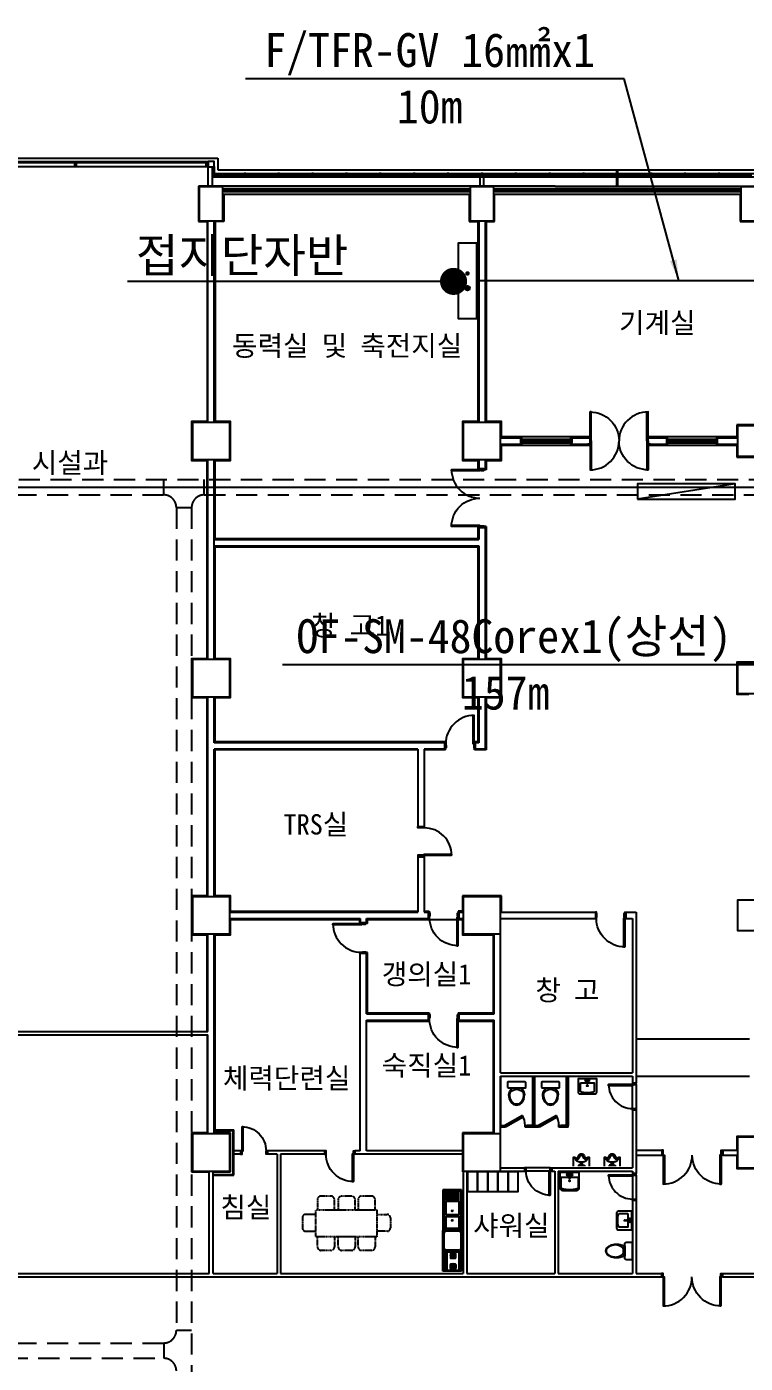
# Model space of a CAD drawing. Header units: millimetres. Extents: x -90599 to 108401, y -635096 to -480023.
# Drawn here: x -20549 to 674, y -582074 to -542622 of the extents above; entities that cross this region are included whole.
import ezdxf
from ezdxf.enums import TextEntityAlignment as Align

# ---------------------------------------------------------------- set-up
doc = ezdxf.new("R2010")
doc.units = ezdxf.units.MM
doc.linetypes.add('HIDDEN', pattern=[0.375, 0.25, -0.125])
doc.linetypes.add('HIDDEN2', pattern=[0.1875, 0.125, -0.0625])
for name, color, linetype in [('TT-BASE', 253, 'Continuous'), ('TT-CABL', 4, 'Continuous'), ('TT-GRND-MISC', 3, 'Continuous'), ('TT-LEAL', 1, 'Continuous'), ('TT-LEAT', 3, 'Continuous'), ('TT-TRAY', 4, 'Continuous')]:
    doc.layers.add(name, color=color, linetype=linetype)
doc.styles.get("Standard").update_dxf_attribs({"font": 'GulimChe.ttf'})
doc.styles.add('굴림체', font='GulimChe.ttf')
doc.linetypes.add('BATTINB', pattern='A,0,-0.0025,[134,GulimChe.ttf,S=0.0025,R=0,X=-0.0025,Y=0.01],-0.005,[134,GulimChe.ttf,S=0.0025,R=180,X=0.0025,Y=0.01],-0.0025', length=0.01)
doc.dimstyles.new('D250', dxfattribs={"dimscale": 250, "dimtxt": 3, "dimasz": 2.5, "dimexe": 0.5, "dimexo": 0.5, "dimgap": 0.5, "dimtad": 1, "dimdec": 0, "dimzin": 1, "dimdsep": 46, "dimlunit": 6, "dimtxsty": 'Standard', "dimcen": 1, "dimclrd": 1, "dimclre": 1, "dimclrt": 3, "dimadec": 0, "dimazin": 0, "dimtfac": 1, "dimtdec": 0, "dimtix": 1, "dimtmove": 2, "dimatfit": 3, "dimfxl": 0, "dimtvp": 2, "dimlwd": -1, "dimlwe": -1, "dimarcsym": 0})
doc.dimstyles.new('경부선-150', dxfattribs={"dimscale": 150, "dimtxt": 3, "dimasz": 1.2, "dimexe": 1.5, "dimexo": 1.5, "dimgap": 1, "dimtad": 1, "dimdec": 0, "dimdsep": 46, "dimtxsty": '굴림체', "dimblk": 'ARCHTICK', "dimcen": 1, "dimdle": 1, "dimclrd": 256, "dimclre": 256, "dimclrt": 256, "dimaunit": 1, "dimadec": 0, "dimazin": 0, "dimtfac": 1, "dimtdec": 0, "dimtix": 1, "dimtmove": 2, "dimatfit": 3, "dimldrblk": 'DOT', "dimfxl": 0, "dimtvp": 2, "dimlwd": -1, "dimlwe": -1, "dimarcsym": 0})

# ---------------------------------------------------------------- blocks, each defined once
blk = doc.blocks.new('1P-F122')
at = {"color": 0, "linetype": 'HIDDEN'}
for points in [[(263, 0), (263, 300, 0.414214), (163, 400), (-137, 400, 0.414214), (-237, 300), (-237, 0)], [(-400, -547), (-700, -547, -0.414214), (-800, -447), (-800, -147, -0.414214), (-700, -47), (-400, -47)], [(400, -547), (700, -547, 0.414214), (800, -447), (800, -147, 0.414214), (700, -47), (400, -47)], [(-400, -1158), (-700, -1158, -0.414214), (-800, -1058), (-800, -758, -0.414214), (-700, -658), (-400, -658)], [(400, -1158), (700, -1158, 0.414214), (800, -1058), (800, -758, 0.414214), (700, -658), (400, -658)], [(-400, -1747), (-700, -1747, -0.414214), (-800, -1647), (-800, -1347, -0.414214), (-700, -1247), (-400, -1247)], [(400, -1747), (700, -1747, 0.414214), (800, -1647), (800, -1347, 0.414214), (700, -1247), (400, -1247)], [(263, -1800), (263, -2100, -0.414214), (163, -2200), (-137, -2200, -0.414214), (-237, -2100), (-237, -1800)]]:
    blk.add_lwpolyline(points, format="xyb", dxfattribs=at)
blk.add_lwpolyline([(400, -1800), (-400, -1800), (-400, 0), (400, 0)], close=True, dxfattribs=at)
blk = doc.blocks.new('2P-T204')
at = {"color": 0}
for p, q in [((-150, -217), (155, -217)), ((-150, -255), (150, -255)), ((-85, -235), (-65, -235)), ((-85, -265), (-85, -235)), ((-65, -265), (-85, -265)), ((-65, -235), (-65, -265)), ((65, -265), (65, -235)), ((65, -235), (85, -235)), ((85, -265), (65, -265)), ((85, -235), (85, -265))]:
    blk.add_line(p, q, dxfattribs=at)
blk.add_lwpolyline([(150, -217), (189, -350, -0.05768), (202, -461, -0.065122), (186, -587, -0.077906), (143, -683, -0.107177), (72, -754, -0.144137), (0, -776), (-67, -759, -0.107177), (-143, -683, -0.077906), (-186, -587, -0.065122), (-202, -461, -0.057645), (-189, -350), (-150, -217), (-155, -217), (-235, -210, -0.286796), (-260, -170), (-260, -10, -0.414214), (-250, 0), (250, 0, -0.414214), (260, -10), (260, -170, -0.286796), (235, -210), (150, -217)], format="xyb", dxfattribs=at)
blk.add_lwpolyline([(87, -276), (94, -282), (101, -288), (108, -295), (115, -303), (122, -312), (129, -321), (136, -331), (142, -340), (148, -350), (154, -360), (159, -370), (164, -381), (168, -391), (172, -401), (175, -411), (178, -421), (181, -431), (183, -441), (184, -450), (186, -459), (187, -468), (187, -475), (188, -482), (188, -487), (188, -491), (189, -495), (188, -497), (188, -499), (188, -502), (187, -504), (187, -508), (186, -512), (186, -517), (185, -524), (184, -531), (183, -539), (181, -548), (180, -556), (179, -565), (177, -573), (176, -582), (174, -589), (172, -597), (171, -604), (169, -610), (168, -615), (166, -620), (165, -624), (164, -627), (164, -629), (163, -631), (162, -633), (161, -635), (160, -636), (159, -639), (157, -641), (155, -645), (152, -649), (149, -654), (146, -659), (142, -665), (137, -672), (132, -678), (127, -685), (122, -692), (116, -699), (109, -706), (103, -712), (96, -719), (88, -725), (81, -731), (73, -737), (64, -742), (56, -746), (47, -750), (37, -753), (28, -756), (18, -757), (9, -758), (-1, -758), (-11, -758), (-22, -756), (-32, -754), (-41, -751), (-51, -747), (-60, -743), (-69, -738), (-78, -733), (-85, -728), (-93, -722), (-99, -716), (-105, -710), (-111, -703), (-117, -697), (-122, -690), (-127, -684), (-131, -677), (-136, -671), (-140, -664), (-144, -658), (-148, -651), (-151, -644), (-155, -638), (-158, -631), (-161, -624), (-164, -617), (-167, -610), (-169, -603), (-171, -595), (-174, -587), (-176, -580), (-178, -571), (-180, -563), (-182, -555), (-184, -546), (-186, -537), (-187, -528), (-189, -519), (-189, -509), (-190, -500), (-190, -490), (-190, -481), (-189, -471), (-188, -461), (-186, -451), (-184, -441), (-182, -431), (-179, -421), (-176, -411), (-172, -401), (-168, -391), (-164, -381), (-159, -370), (-154, -360), (-149, -350), (-143, -340), (-136, -331), (-129, -321), (-123, -312), (-115, -303), (-108, -295), (-101, -288), (-94, -282), (-87, -276), (-80, -272), (-74, -269), (-67, -267), (-61, -265), (-54, -264), (-48, -264), (-41, -264), (-33, -264), (-25, -264), (-17, -264), (-8, -264), (0, -264), (9, -264), (17, -264), (26, -264), (33, -264), (41, -264), (48, -264), (54, -264), (61, -265), (67, -267), (74, -269), (80, -272)], close=True, dxfattribs=at)
blk.add_lwpolyline([(155, -217), (150, -217)], dxfattribs=at)
for centre, start, end in [((-148, -267), 98.7037, 171.2963), ((148, -267), 8.7037, 81.2963)]:
    blk.add_arc(centre, 11.9, start, end, dxfattribs=at)
blk = doc.blocks.new('2P-T103')
at = {"color": 0}
for p, q in [((68, -372), (68, -118)), ((68, -118), (256, -118)), ((237, -207), (299, -207)), ((267, -238), (267, -176))]:
    blk.add_line(p, q, dxfattribs=at)
blk.add_lwpolyline([(-3, -400, 0.414214), (47, -450), (497, -450, 0.414214), (547, -400), (547, 0), (-3, 0)], format="xyb", close=True, dxfattribs=at)
for points in [[(279, -118), (468, -118), (468, -372, -0.272815), (460, -385, -0.070145), (409, -404, -0.03268), (350, -414, -0.023671), (268, -418, -0.023671), (185, -414, -0.03268), (126, -404, -0.070145), (75, -385, -0.272815), (68, -372, -0.272815)], [(253, -33), (258, -147, 1), (278, -147), (282, -33)]]:
    blk.add_lwpolyline(points, format="xyb", dxfattribs=at)
for centre, radius in [((228, -61), 22.5), ((268, -207), 15), ((307, -61), 22.5)]:
    blk.add_circle(centre, radius, dxfattribs=at)
for centre, start, end in [((268, -33), 90, 181.9092), ((267, -33), 358.0908, 90)]:
    blk.add_arc(centre, 15, start, end, dxfattribs=at)
blk = doc.blocks.new('2P-T206')
at = {"color": 0}
for p, q in [((-90, -25), (-90, 0)), ((-15, 0), (-15, -50)), ((15, 0), (15, -50)), ((90, -25), (90, 0)), ((-40, -25), (-90, -25)), ((-25, -40), (-40, -25)), ((-25, -65), (-25, -40)), ((-25, -110), (-25, -105)), ((-25, -105), (25, -105)), ((25, -110), (-25, -110)), ((-10, -95), (-10, -105)), ((10, -95), (10, -105)), ((25, -40), (40, -25)), ((25, -65), (25, -40)), ((25, -105), (25, -110)), ((40, -25), (90, -25))]:
    blk.add_line(p, q, dxfattribs=at)
for points in [[(230, 0), (230, -135), (230, -265, -0.198912), (229, -269, -0.198912), (225, -270), (215, -270), (195, -270, -0.198912), (193, -269, -0.063313), (190, -265, -0.157252), (187, -252, 0.093254), (185, -230, 0.337547), (80, -310, -0.389909), (0, -360, -0.389909), (-80, -310, 0.337547), (-185, -230, 0.093254), (-187, -252, -0.157252), (-190, -265, -0.063313), (-193, -269, -0.198912), (-195, -270), (-215, -270), (-225, -270, -0.198912), (-229, -269, -0.198912), (-230, -265), (-230, -135), (-230, 0)], [(-170, -190, -0.028843), (-149, -192, -0.042834), (-135, -195, -0.02628), (-102, -208, -0.069019), (-90, -215, -0.04558), (-76, -229, -0.043799), (-65, -245, -0.025173), (-56, -263, 0.020072), (-45, -285, 0.022189), (-35, -302, 0.027483), (-25, -315, 0.170498), (-18, -319, 0.080612), (0, -320)], [(170, -190, 0.028843), (149, -192, 0.042834), (135, -195, 0.02628), (102, -208, 0.069019), (90, -215, 0.04558), (76, -229, 0.043799), (65, -245, 0.025173), (56, -263, -0.020072), (45, -285, -0.022189), (35, -302, -0.027483), (25, -315, -0.170498), (18, -319, -0.080612), (0, -320)]]:
    blk.add_lwpolyline(points, format="xyb", dxfattribs=at)
blk.add_circle((0, -70), 25, dxfattribs=at)
for centre, radius, start, end in [((146, -325), 345, 159.444, 163.9272), ((-66, -246), 118, 151.7834, 159.444), ((-106, -224), 72.1, 143.1301, 151.7834), ((-66, -254), 122, 136.4862, 143.1301), ((-87, -235), 94.2, 118.6105, 136.4862), ((-71, -264), 127, 103.2516, 118.6105), ((-55, -331), 196, 101.3099, 103.2516), ((215, -1683), 1575, 100.6246, 101.3099), ((-22, -416), 286, 93.8141, 100.6246), ((-13, -553), 423, 88.2147, 93.8141), ((13, -553), 423, 86.1859, 91.7853), ((22, -416), 286, 79.3754, 86.1859), ((-215, -1683), 1575, 78.6901, 79.3754), ((55, -331), 196, 76.7484, 78.6901), ((71, -264), 127, 61.3895, 76.7484), ((87, -235), 94.2, 43.5138, 61.3895), ((66, -254), 122, 36.8699, 43.5138), ((106, -224), 72.1, 28.2166, 36.8699), ((66, -246), 118, 20.556, 28.2166), ((-146, -325), 345, 16.0728, 20.556)]:
    blk.add_arc(centre, radius, start, end, dxfattribs=at)
blk = doc.blocks.new('2P-T105')
at = {"color": 0}
for p, q in [((23, -466), (23, -149)), ((23, -149), (258, -149)), ((242, -261), (304, -261)), ((272, -292), (272, -230))]:
    blk.add_line(p, q, dxfattribs=at)
blk.add_lwpolyline([(472, -551), (72, -551, -0.414214), (-3, -476), (-3, -1), (547, -1), (547, -476, -0.414214)], format="xyb", close=True, dxfattribs=at)
for points in [[(287, -149), (523, -149), (523, -466, -0.272815), (513, -483, -0.070145), (450, -507, -0.03268), (376, -519, -0.023671), (273, -524, -0.023671), (170, -519, -0.03268), (96, -507, -0.070145), (32, -483, -0.272815), (23, -466, -0.272815)], [(255, -43), (260, -185, 1), (285, -185), (291, -43)]]:
    blk.add_lwpolyline(points, format="xyb", dxfattribs=at)
for centre, radius in [((218, -78), 31.2), ((273, -261), 15), ((328, -78), 31.2)]:
    blk.add_circle(centre, radius, dxfattribs=at)
for centre, start, end in [((274, -43), 90, 181.9092), ((272, -43), 358.0908, 90)]:
    blk.add_arc(centre, 18.8, start, end, dxfattribs=at)
blk = doc.blocks.new('2P-K211')
at = {"color": 0}
for p, q in [((0, 0), (600, 0)), ((0, -550), (0, 0)), ((600, 0), (1200, 0)), ((600, 0), (600, -550)), ((600, -550), (600, 0)), ((2400, 0), (1200, 0)), ((1200, 0), (1200, -550)), ((1200, 0), (1200, -550)), ((2400, -550), (2400, 0)), ((0, -20), (600, -20)), ((0, -100), (600, -100)), ((0, -500), (0, -100)), ((20, -100), (20, -90)), ((25, -125), (575, -125)), ((25, -475), (25, -125)), ((63, -362), (63, -239)), ((63, -305), (63, -296)), ((63, -296), (115, -298)), ((115, -303), (63, -305)), ((70, -40), (530, -40)), ((76, -362), (76, -239)), ((79, -224), (201, -224)), ((79, -237), (201, -237)), ((201, -365), (79, -365)), ((201, -378), (79, -378)), ((115, -298), (115, -303)), ((145, -224), (135, -224)), ((135, -224), (137, -276)), ((135, -378), (137, -326)), ((145, -378), (135, -378)), ((137, -276), (143, -276)), ((137, -326), (143, -326)), ((143, -276), (145, -224)), ((143, -326), (145, -378)), ((217, -296), (165, -298)), ((165, -298), (165, -303)), ((165, -303), (217, -305)), ((204, -239), (204, -362)), ((217, -239), (217, -362)), ((217, -305), (217, -296)), ((383, -239), (383, -362)), ((383, -305), (383, -296)), ((383, -296), (435, -298)), ((435, -303), (383, -305)), ((396, -239), (396, -362)), ((521, -224), (399, -224)), ((521, -237), (399, -237)), ((399, -365), (521, -365)), ((399, -378), (521, -378)), ((435, -298), (435, -303)), ((457, -276), (455, -224)), ((455, -224), (465, -224)), ((457, -326), (455, -378)), ((455, -378), (465, -378)), ((463, -276), (457, -276)), ((463, -326), (457, -326)), ((465, -224), (463, -276)), ((465, -378), (463, -326)), ((537, -296), (485, -298)), ((485, -298), (485, -303)), ((485, -303), (537, -305)), ((524, -362), (524, -239)), ((537, -362), (537, -239)), ((537, -305), (537, -296)), ((575, -125), (575, -475)), ((580, -90), (580, -100)), ((600, -20), (1200, -20)), ((600, -100), (600, -500)), ((620, -480), (620, -90)), ((670, -40), (1130, -40)), ((1180, -480), (1180, -90)), ((2400, -20), (1200, -20)), ((1220, -90), (1220, -480)), ((2330, -40), (1270, -40)), ((1270, -118), (1270, -452)), ((1592, -90), (1298, -90)), ((1470, -278), (1532, -278)), ((1501, -309), (1501, -247)), ((1620, -118), (1620, -452)), ((1670, -118), (1670, -452)), ((2039, -90), (1698, -90)), ((1749, -278), (1811, -278)), ((1779, -309), (1779, -247)), ((2068, -118), (2068, -452)), ((2086, -105), (2350, -105)), ((2086, -120), (2350, -120)), ((2086, -135), (2350, -135)), ((2086, -150), (2350, -150)), ((2086, -165), (2350, -165)), ((2087, -180), (2350, -180)), ((2087, -390), (2350, -390)), ((2088, -195), (2350, -195)), ((2088, -210), (2350, -210)), ((2088, -225), (2350, -225)), ((2088, -240), (2350, -240)), ((2088, -255), (2350, -255)), ((2088, -270), (2350, -270)), ((2088, -285), (2350, -285)), ((2088, -300), (2350, -300)), ((2088, -315), (2350, -315)), ((2088, -330), (2350, -330)), ((2088, -345), (2350, -345)), ((2088, -360), (2350, -360)), ((2088, -375), (2350, -375)), ((2380, -480), (2380, -90)), ((600, -500), (0, -500)), ((600, -550), (0, -550)), ((575, -475), (25, -475)), ((530, -530), (70, -530)), ((1200, -550), (600, -550)), ((1130, -530), (670, -530)), ((1200, -550), (2400, -550)), ((1270, -530), (2330, -530)), ((1298, -480), (1592, -480)), ((1698, -480), (2039, -480)), ((2086, -405), (2350, -405)), ((2086, -420), (2350, -420)), ((2086, -435), (2350, -435)), ((2086, -450), (2350, -450)), ((2086, -465), (2350, -465))]:
    blk.add_line(p, q, dxfattribs=at)
for centre, radius in [((140, -301), 23), ((460, -301), 23), ((1501, -278), 15), ((1780, -278), 15)]:
    blk.add_circle(centre, radius, dxfattribs=at)
for centre, radius, start, end in [((70, -90), 50, 90, 180), ((79, -239), 15.4, 90, 180), ((79, -362), 15.4, 180, 270), ((79, -239), 2.3, 90, 180), ((79, -362), 2.3, 180, 270), ((201, -239), 15.4, 0, 90), ((201, -239), 2.3, 0, 90), ((201, -362), 15.4, 270, 0), ((201, -362), 2.3, 270, 360), ((399, -239), 15.4, 90, 180), ((399, -362), 15.4, 180, 270), ((399, -239), 2.3, 90, 180), ((399, -362), 2.3, 180, 270), ((521, -239), 15.4, 0, 90), ((521, -239), 2.3, 0, 90), ((521, -362), 15.4, 270, 0), ((521, -362), 2.3, 270, 360), ((530, -90), 50, 0, 90), ((670, -90), 50, 90, 180.0002), ((1130, -90), 50, 359.9998, 90), ((1270, -90), 50, 90, 180), ((1298, -118), 28.5, 90, 180), ((1592, -118), 28.5, 0, 90), ((1698, -118), 28.5, 90, 180), ((2039, -118), 28.5, 0, 90), ((2330, -90), 50, 360, 90), ((70, -480), 50, 203.5782, 270), ((530, -480), 50, 270, 336.4218), ((670, -480), 50, 179.9998, 270), ((1130, -480), 50, 270, 0.0002), ((1270, -480), 50, 180, 270), ((1298, -452), 28.5, 180, 270), ((1592, -452), 28.5, 270, 0), ((1698, -452), 28.5, 180, 270), ((2039, -452), 28.5, 270, 0), ((2330, -480), 50, 270, 360)]:
    blk.add_arc(centre, radius, start, end, dxfattribs=at)

msp = doc.modelspace()

# ---------------------------------------------------------------- hatches: boundary and pattern name
at = {"layer": 'TT-GRND-MISC'}
for points in [[(-7465, -549904, 1), (-7599, -549904, 1)], [(-7599, -550338, 1), (-7465, -550338, 1)]]:
    msp.add_hatch(color=256, dxfattribs=at).paths.add_polyline_path(points)

# ---------------------------------------------------------------- linework, layer by layer
at = {"layer": 'TT-BASE'}
for p, q in [((-55654, -546501), (-14908, -546501)), ((-55554, -546601), (-15194, -546601)), ((-55524, -546631), (-15204, -546631)), ((-55404, -546751), (-15204, -546751)), ((-15194, -547351), (-15194, -546754)), ((-15063, -547351), (-15063, -546754)), ((-15041, -546754), (-15041, -546951)), ((-15008, -546751), (-15008, -546951)), ((-14908, -546501), (-14908, -546851)), ((-15041, -546951), (20291, -546951)), ((-15041, -547051), (20291, -547051)), ((-14991, -547001), (-14129, -547001)), ((-14908, -546851), (20291, -546851)), ((-14079, -547001), (-13129, -547001)), ((-13079, -547001), (-12129, -547001)), ((-12079, -547001), (-11129, -547001)), ((-11079, -547001), (-10129, -547001)), ((-10079, -547001), (-9129, -547001)), ((-9079, -547001), (-8129, -547001)), ((-8079, -547001), (-7129, -547001)), ((-7161, -547351), (-7161, -547051)), ((-7079, -547001), (-6129, -547001)), ((-7046, -547351), (-7046, -547051)), ((-6079, -547001), (-5129, -547001)), ((-5079, -547001), (-4129, -547001)), ((-4079, -547001), (-3129, -547001)), ((-3116, -546951), (-3116, -546851)), ((-3116, -547326), (-3116, -547051)), ((-3091, -546951), (-3091, -546851)), ((-3091, -547326), (-3091, -547051)), ((-3079, -547001), (-2129, -547001)), ((-2079, -547001), (-1129, -547001)), ((-1079, -547001), (-129, -547001)), ((-79, -547001), (871, -547001)), ((-4946, -547326), (-15479, -547326)), ((-15479, -547326), (-15479, -548376)), ((-14754, -547566), (-7454, -547566)), ((-14729, -547566), (-14729, -548376)), ((-7454, -547406), (-14714, -547406)), ((-14714, -547440), (-12541, -547440)), ((-14714, -547452), (-12541, -547452)), ((-12501, -547440), (-11028, -547440)), ((-12501, -547452), (-11028, -547452)), ((-10988, -547440), (-9515, -547440)), ((-10988, -547452), (-9515, -547452)), ((-9475, -547440), (-7494, -547440)), ((-9475, -547452), (-7494, -547452)), ((-7479, -547566), (-7479, -548376)), ((-6754, -547566), (546, -547566)), ((-6729, -548376), (-6729, -547566)), ((546, -547406), (-6714, -547406)), ((-6714, -547440), (-4541, -547440)), ((-6714, -547452), (-4541, -547452)), ((-6714, -547486), (546, -547486)), ((-4946, -547326), (17271, -547326)), ((-4501, -547440), (-3028, -547440)), ((-4501, -547452), (-3028, -547452)), ((-2988, -547440), (-1515, -547440)), ((-2988, -547452), (-1515, -547452)), ((-1475, -547440), (506, -547440)), ((-1475, -547452), (506, -547452)), ((521, -547566), (521, -548376)), ((-15479, -548376), (-15224, -548376)), ((-15224, -548376), (-15224, -554276)), ((-15199, -554301), (-15199, -548351)), ((-15009, -554301), (-15009, -548351)), ((-14984, -548376), (-14984, -554276)), ((-14729, -548376), (-14984, -548376)), ((-7479, -548376), (-7224, -548376)), ((-7224, -548376), (-7224, -554276)), ((-7199, -548351), (-7199, -554301)), ((-7009, -548351), (-7009, -554301)), ((-6984, -548376), (-6984, -554276)), ((-6984, -548376), (-6729, -548376)), ((521, -548376), (1271, -548376)), ((1371, -554376), (421, -554376)), ((421, -554376), (421, -554731)), ((-6554, -554756), (-5954, -554756)), ((-6554, -554946), (-5954, -554946)), ((-5954, -554946), (-5954, -554756)), ((-5954, -554801), (-4454, -554801)), ((-5954, -554801), (-5954, -554901)), ((-5954, -554901), (-4454, -554901)), ((-5930, -554801), (-5930, -554731)), ((-5930, -554971), (-5930, -554901)), ((-5914, -554901), (-5914, -554801)), ((-5914, -554848), (-4494, -554848)), ((-5914, -554851), (-4494, -554851)), ((-5914, -554853), (-4494, -554853)), ((-4494, -554901), (-4494, -554801)), ((-4478, -554801), (-4478, -554731)), ((-4478, -554971), (-4478, -554901)), ((-4454, -554946), (-4454, -554756)), ((-4454, -554756), (-3954, -554756)), ((-4454, -554801), (-4454, -554901)), ((-4454, -554946), (-3954, -554946)), ((-2199, -554971), (421, -554971)), ((-2154, -554756), (-1654, -554756)), ((-2154, -554946), (-1654, -554946)), ((-1654, -554756), (-1654, -554946)), ((-1654, -554801), (-1654, -554901)), ((-1654, -554801), (-154, -554801)), ((-1654, -554901), (-154, -554901)), ((-1630, -554731), (-1630, -554801)), ((-1630, -554901), (-1630, -554971)), ((-1614, -554901), (-1614, -554801)), ((-1614, -554848), (-194, -554848)), ((-1614, -554851), (-194, -554851)), ((-1614, -554853), (-194, -554853)), ((-194, -554901), (-194, -554801)), ((-178, -554731), (-178, -554801)), ((-178, -554901), (-178, -554971)), ((-154, -554756), (-154, -554946)), ((-154, -554756), (446, -554756)), ((-154, -554801), (-154, -554901)), ((-154, -554946), (446, -554946)), ((421, -554971), (421, -555326)), ((-15224, -561276), (-15224, -555426)), ((-15199, -561301), (-15199, -555401)), ((-15009, -561301), (-15009, -555401)), ((-14984, -557731), (-14984, -555426)), ((-7224, -555426), (-7224, -555698)), ((-7199, -555401), (-7199, -555673)), ((-7009, -555401), (-7009, -555673)), ((-6984, -555426), (-6984, -555698)), ((421, -555326), (1371, -555326)), ((-7224, -555698), (-7164, -555698)), ((-7199, -555673), (-7009, -555673)), ((-6984, -555698), (-7044, -555698)), ((371, -556113), (-2506, -556563)), ((-7224, -557378), (-7164, -557378)), ((-7224, -557378), (-7224, -557731)), ((-7199, -557403), (-7009, -557403)), ((-7199, -557403), (-7199, -557756)), ((-6984, -557378), (-7044, -557378)), ((-7009, -557403), (-7009, -561301)), ((-6984, -557378), (-6984, -561276)), ((-15009, -557756), (-7199, -557756)), ((-14984, -557731), (-7224, -557731)), ((-15009, -557946), (-7199, -557946)), ((-14984, -561276), (-14984, -557971)), ((-14984, -557971), (-7224, -557971)), ((-7224, -557971), (-7224, -561276)), ((-7199, -557946), (-7199, -561301)), ((-15224, -568276), (-15224, -562426)), ((-15199, -568301), (-15199, -562401)), ((-15009, -563756), (-15009, -562401)), ((-14984, -563731), (-14984, -562426)), ((-7224, -562426), (-7224, -563731)), ((-7199, -562401), (-7199, -563756)), ((-7009, -562401), (-7009, -563946)), ((-6984, -562426), (-6984, -563971)), ((-8203, -563756), (-15009, -563756)), ((-8178, -563731), (-14984, -563731)), ((-8203, -563756), (-8203, -563946)), ((-8178, -563731), (-8178, -563791)), ((-7328, -563731), (-7328, -563791)), ((-7224, -563731), (-7328, -563731)), ((-7303, -563756), (-7303, -563946)), ((-7199, -563756), (-7303, -563756)), ((-15009, -568301), (-15009, -563946)), ((-8999, -563946), (-15009, -563946)), ((-14984, -568276), (-14984, -563971)), ((-8999, -563971), (-14984, -563971)), ((-8999, -563946), (-8999, -566270)), ((-8203, -563946), (-8809, -563946)), ((-8809, -563946), (-8809, -566270)), ((-8178, -563971), (-8809, -563971)), ((-8178, -563971), (-8178, -563911)), ((-7328, -563971), (-7328, -563911)), ((-6984, -563971), (-7328, -563971)), ((-7009, -563946), (-7303, -563946)), ((-8999, -567080), (-8999, -568756)), ((-8809, -567045), (-8809, -568756)), ((-6529, -568276), (-7679, -568276)), ((-7679, -568276), (-7679, -568731)), ((-6529, -568731), (-6529, -568276)), ((-14554, -568756), (-12099, -568756)), ((-14529, -568731), (-12099, -568731)), ((-12099, -568731), (-8999, -568731)), ((-12099, -568756), (-8999, -568756)), ((-8809, -568731), (-8658, -568731)), ((-8809, -568756), (-8683, -568756)), ((-8683, -568946), (-8683, -568756)), ((-8658, -568731), (-8658, -568791)), ((-7808, -568731), (-7808, -568791)), ((-7679, -568731), (-7808, -568731)), ((-7783, -568946), (-7783, -568756)), ((-7783, -568756), (-7654, -568756)), ((-6554, -568756), (-3754, -568756)), ((-2854, -568756), (-2554, -568756)), ((-2554, -568756), (-2554, -573801)), ((-14554, -568946), (-10699, -568946)), ((-14529, -568971), (-10724, -568971)), ((-10724, -568971), (-10724, -569096)), ((-10724, -568971), (-10724, -569096)), ((-10724, -568971), (-10724, -569096)), ((-10724, -569096), (-10664, -569096)), ((-10699, -568946), (-10699, -569071)), ((-10699, -569071), (-10699, -568946)), ((-10699, -569071), (-10509, -569071)), ((-10484, -569096), (-10544, -569096)), ((-10509, -568946), (-8683, -568946)), ((-10509, -569071), (-10509, -568946)), ((-10509, -569071), (-10509, -568946)), ((-10484, -568971), (-8658, -568971)), ((-10484, -569096), (-10484, -568971)), ((-10484, -569096), (-10484, -568971)), ((-8658, -568971), (-8658, -568911)), ((-8658, -568971), (-7808, -568971)), ((-7808, -568971), (-7808, -568911)), ((-7783, -568946), (-7654, -568946)), ((-6554, -568946), (-3754, -568946)), ((-2854, -568946), (-2654, -568946)), ((-2654, -568946), (-2654, -573501)), ((-15224, -572281), (-15224, -569426)), ((-15199, -572281), (-15199, -569401)), ((-15009, -575301), (-15009, -569401)), ((-14984, -575276), (-14984, -569426)), ((-6744, -571756), (-6744, -569401)), ((-6554, -573501), (-6554, -569401)), ((-10724, -569946), (-10664, -569946)), ((-10699, -569971), (-10509, -569971)), ((-10699, -575801), (-10699, -569971)), ((-10484, -569946), (-10544, -569946)), ((-10509, -571756), (-10509, -569971)), ((-10484, -571731), (-10484, -569946)), ((-10509, -571756), (-8683, -571756)), ((-10509, -571946), (-8683, -571946)), ((-10509, -575800), (-10509, -571946)), ((-10484, -571731), (-8658, -571731)), ((-10484, -571971), (-8658, -571971)), ((-8683, -571946), (-8683, -571756)), ((-8658, -571731), (-8658, -571791)), ((-8658, -571971), (-8658, -571911)), ((-7808, -571731), (-7808, -571791)), ((-7808, -571731), (-6769, -571731)), ((-7808, -571971), (-7808, -571911)), ((-7808, -571971), (-6769, -571971)), ((-7783, -571946), (-7783, -571756)), ((-7783, -571756), (-6744, -571756)), ((-7783, -571946), (-6744, -571946)), ((-6769, -571971), (-6769, -575276)), ((-6744, -575301), (-6744, -571946)), ((-29154, -572281), (-15199, -572281)), ((-29054, -572381), (-15199, -572381)), ((-15224, -572381), (-15224, -575276)), ((-15199, -575301), (-15199, -572381)), ((-2554, -572501), (801, -572501)), ((-6554, -573501), (-2654, -573501)), ((-6554, -575301), (-6554, -573601)), ((-6554, -573601), (-2654, -573601)), ((-6554, -573601), (-6554, -575051)), ((-5604, -575051), (-5604, -573601)), ((-5554, -575101), (-5554, -573601)), ((-5554, -573601), (-5554, -575051)), ((-4604, -575051), (-4604, -573601)), ((-4554, -575101), (-4554, -573601)), ((-4554, -573601), (-4554, -575051)), ((-2654, -573601), (-2654, -573801)), ((-2554, -573601), (801, -573601)), ((-6346, -573780, 200), (-6321, -573755, 200)), ((-6321, -573755, 200), (-6346, -573780, 200)), ((-6346, -573780, 200), (-6346, -573933, 200)), ((-6346, -573780, 200), (-6346, -573933, 200)), ((-6346, -573933, 200), (-6321, -573958, 200)), ((-6346, -573933, 200), (-6321, -573958, 200)), ((-6321, -573755, 200), (-5837, -573755, 200)), ((-6321, -573755, 200), (-5837, -573755, 200)), ((-5837, -573958, 200), (-6321, -573958, 200)), ((-5837, -573958, 200), (-6321, -573958, 200)), ((-6241, -573987, 200), (-6291, -574062, 200)), ((-6241, -573987, 200), (-6291, -574062, 200)), ((-6241, -573987, 200), (-6198, -573958, 200)), ((-6241, -573987, 200), (-6198, -573958, 200)), ((-6232, -573981, 200), (-6232, -573958, 200)), ((-6232, -573981, 200), (-6232, -573958, 200)), ((-6223, -574031, 200), (-6157, -573999, 200)), ((-6223, -574031, 200), (-6157, -573999, 200)), ((-6157, -573999, 200), (-6079, -573984, 200)), ((-6079, -573984, 200), (-6157, -573999, 200)), ((-6079, -573984, 200), (-6001, -573999, 200)), ((-6001, -573999, 200), (-6079, -573984, 200)), ((-6001, -573999, 200), (-6079, -573984, 200)), ((-6079, -573984, 200), (-6001, -573999, 200)), ((-6001, -573999, 200), (-5935, -574031, 200)), ((-6001, -573999, 200), (-5935, -574031, 200)), ((-5917, -573987, 200), (-5960, -573958, 200)), ((-5960, -573958, 200), (-5917, -573987, 200)), ((-5926, -573958, 200), (-5926, -573981, 200)), ((-5926, -573958, 200), (-5926, -573981, 200)), ((-5867, -574062, 200), (-5917, -573987, 200)), ((-5917, -573987, 200), (-5867, -574062, 200)), ((-5812, -573780, 200), (-5837, -573755, 200)), ((-5812, -573780, 200), (-5837, -573755, 200)), ((-5812, -573933, 200), (-5837, -573958, 200)), ((-5837, -573958, 200), (-5812, -573933, 200)), ((-5812, -573933, 200), (-5812, -573780, 200)), ((-5812, -573933, 200), (-5812, -573780, 200)), ((-5346, -573780, 200), (-5321, -573755, 200)), ((-5321, -573755, 200), (-5346, -573780, 200)), ((-5346, -573780, 200), (-5346, -573933, 200)), ((-5346, -573780, 200), (-5346, -573933, 200)), ((-5346, -573933, 200), (-5321, -573958, 200)), ((-5346, -573933, 200), (-5321, -573958, 200)), ((-5321, -573755, 200), (-4837, -573755, 200)), ((-5321, -573755, 200), (-4837, -573755, 200)), ((-4837, -573958, 200), (-5321, -573958, 200)), ((-4837, -573958, 200), (-5321, -573958, 200)), ((-5241, -573987, 200), (-5291, -574062, 200)), ((-5241, -573987, 200), (-5291, -574062, 200)), ((-5241, -573987, 200), (-5198, -573958, 200)), ((-5241, -573987, 200), (-5198, -573958, 200)), ((-5232, -573981, 200), (-5232, -573958, 200)), ((-5232, -573981, 200), (-5232, -573958, 200)), ((-5223, -574031, 200), (-5157, -573999, 200)), ((-5223, -574031, 200), (-5157, -573999, 200)), ((-5157, -573999, 200), (-5079, -573984, 200)), ((-5079, -573984, 200), (-5157, -573999, 200)), ((-5079, -573984, 200), (-5001, -573999, 200)), ((-5001, -573999, 200), (-5079, -573984, 200)), ((-5001, -573999, 200), (-5079, -573984, 200)), ((-5079, -573984, 200), (-5001, -573999, 200)), ((-5001, -573999, 200), (-4935, -574031, 200)), ((-5001, -573999, 200), (-4935, -574031, 200)), ((-4917, -573987, 200), (-4960, -573958, 200)), ((-4960, -573958, 200), (-4917, -573987, 200)), ((-4926, -573958, 200), (-4926, -573981, 200)), ((-4926, -573958, 200), (-4926, -573981, 200)), ((-4867, -574062, 200), (-4917, -573987, 200)), ((-4917, -573987, 200), (-4867, -574062, 200)), ((-4812, -573780, 200), (-4837, -573755, 200)), ((-4812, -573780, 200), (-4837, -573755, 200)), ((-4812, -573933, 200), (-4837, -573958, 200)), ((-4837, -573958, 200), (-4812, -573933, 200)), ((-4812, -573933, 200), (-4812, -573780, 200)), ((-4812, -573933, 200), (-4812, -573780, 200)), ((-2654, -574556), (-2654, -573846)), ((-2554, -573846), (-2554, -574556)), ((-6308, -574149, 200), (-6291, -574062, 200)), ((-6291, -574062, 200), (-6308, -574149, 200)), ((-6291, -574262, 200), (-6308, -574149, 200)), ((-6291, -574262, 200), (-6308, -574149, 200)), ((-6241, -574362, 200), (-6291, -574262, 200)), ((-6241, -574362, 200), (-6291, -574262, 200)), ((-6283, -574149, 200), (-6267, -574084, 200)), ((-6283, -574149, 200), (-6267, -574084, 200)), ((-6267, -574253, 200), (-6283, -574149, 200)), ((-6267, -574253, 200), (-6283, -574149, 200)), ((-6267, -574084, 200), (-6223, -574031, 200)), ((-6267, -574084, 200), (-6223, -574031, 200)), ((-6223, -574344, 200), (-6267, -574253, 200)), ((-6223, -574344, 200), (-6267, -574253, 200)), ((-6167, -574437, 200), (-6241, -574362, 200)), ((-6167, -574437, 200), (-6241, -574362, 200)), ((-6157, -574414, 200), (-6223, -574344, 200)), ((-6157, -574414, 200), (-6223, -574344, 200)), ((-6079, -574429, 200), (-6157, -574414, 200)), ((-6157, -574414, 200), (-6079, -574429, 200)), ((-6001, -574414, 200), (-6079, -574429, 200)), ((-6001, -574414, 200), (-6079, -574429, 200)), ((-5935, -574344, 200), (-6001, -574414, 200)), ((-5935, -574344, 200), (-6001, -574414, 200)), ((-5991, -574437, 200), (-5917, -574362, 200)), ((-5917, -574362, 200), (-5991, -574437, 200)), ((-5935, -574031, 200), (-5891, -574084, 200)), ((-5935, -574031, 200), (-5891, -574084, 200)), ((-5891, -574253, 200), (-5935, -574344, 200)), ((-5891, -574253, 200), (-5935, -574344, 200)), ((-5867, -574262, 200), (-5917, -574362, 200)), ((-5867, -574262, 200), (-5917, -574362, 200)), ((-5891, -574084, 200), (-5875, -574149, 200)), ((-5891, -574084, 200), (-5875, -574149, 200)), ((-5875, -574149, 200), (-5891, -574253, 200)), ((-5875, -574149, 200), (-5891, -574253, 200)), ((-5850, -574149, 200), (-5867, -574062, 200)), ((-5867, -574062, 200), (-5850, -574149, 200)), ((-5867, -574262, 200), (-5850, -574149, 200)), ((-5867, -574262, 200), (-5850, -574149, 200)), ((-5308, -574149, 200), (-5291, -574062, 200)), ((-5291, -574062, 200), (-5308, -574149, 200)), ((-5291, -574262, 200), (-5308, -574149, 200)), ((-5291, -574262, 200), (-5308, -574149, 200)), ((-5241, -574362, 200), (-5291, -574262, 200)), ((-5241, -574362, 200), (-5291, -574262, 200)), ((-5283, -574149, 200), (-5267, -574084, 200)), ((-5283, -574149, 200), (-5267, -574084, 200)), ((-5267, -574253, 200), (-5283, -574149, 200)), ((-5267, -574253, 200), (-5283, -574149, 200)), ((-5267, -574084, 200), (-5223, -574031, 200)), ((-5267, -574084, 200), (-5223, -574031, 200)), ((-5223, -574344, 200), (-5267, -574253, 200)), ((-5223, -574344, 200), (-5267, -574253, 200)), ((-5167, -574437, 200), (-5241, -574362, 200)), ((-5167, -574437, 200), (-5241, -574362, 200)), ((-5157, -574414, 200), (-5223, -574344, 200)), ((-5157, -574414, 200), (-5223, -574344, 200)), ((-5079, -574429, 200), (-5157, -574414, 200)), ((-5157, -574414, 200), (-5079, -574429, 200)), ((-5001, -574414, 200), (-5079, -574429, 200)), ((-5001, -574414, 200), (-5079, -574429, 200)), ((-4935, -574344, 200), (-5001, -574414, 200)), ((-4935, -574344, 200), (-5001, -574414, 200)), ((-4991, -574437, 200), (-4917, -574362, 200)), ((-4917, -574362, 200), (-4991, -574437, 200)), ((-4935, -574031, 200), (-4891, -574084, 200)), ((-4935, -574031, 200), (-4891, -574084, 200)), ((-4891, -574253, 200), (-4935, -574344, 200)), ((-4891, -574253, 200), (-4935, -574344, 200)), ((-4867, -574262, 200), (-4917, -574362, 200)), ((-4867, -574262, 200), (-4917, -574362, 200)), ((-4891, -574084, 200), (-4875, -574149, 200)), ((-4891, -574084, 200), (-4875, -574149, 200)), ((-4875, -574149, 200), (-4891, -574253, 200)), ((-4875, -574149, 200), (-4891, -574253, 200)), ((-4850, -574149, 200), (-4867, -574062, 200)), ((-4867, -574062, 200), (-4850, -574149, 200)), ((-4867, -574262, 200), (-4850, -574149, 200)), ((-4867, -574262, 200), (-4850, -574149, 200)), ((-6167, -574437, 200), (-6079, -574455, 200)), ((-6167, -574437, 200), (-6079, -574455, 200)), ((-6167, -574437, 200), (-6079, -574455, 200)), ((-6079, -574455, 200), (-6167, -574437, 200)), ((-5991, -574437, 200), (-6079, -574455, 200)), ((-6079, -574455, 200), (-5991, -574437, 200)), ((-6079, -574455, 200), (-6079, -574455, 200)), ((-6079, -574455, 200), (-6079, -574455, 200)), ((-6079, -574455, 200), (-6079, -574455, 200)), ((-5167, -574437, 200), (-5079, -574455, 200)), ((-5167, -574437, 200), (-5079, -574455, 200)), ((-5167, -574437, 200), (-5079, -574455, 200)), ((-5079, -574455, 200), (-5167, -574437, 200)), ((-4991, -574437, 200), (-5079, -574455, 200)), ((-5079, -574455, 200), (-4991, -574437, 200)), ((-5079, -574455, 200), (-5079, -574455, 200)), ((-5079, -574455, 200), (-5079, -574455, 200)), ((-5079, -574455, 200), (-5079, -574455, 200)), ((-2654, -574601), (-2654, -576300)), ((-2554, -574601), (-2554, -576473)), ((-14984, -575181), (-14434, -575181)), ((-14984, -575201), (-14454, -575201)), ((-14454, -576501), (-14454, -575201)), ((-14434, -576521), (-14434, -575181)), ((-6554, -575051), (-6429, -575051)), ((-6429, -575101), (-6554, -575101)), ((-6429, -575051), (-6429, -575101)), ((-5829, -575101), (-5829, -575051)), ((-5829, -575051), (-5604, -575051)), ((-5554, -575101), (-5829, -575101)), ((-5554, -575051), (-5429, -575051)), ((-5429, -575101), (-5554, -575101)), ((-5429, -575051), (-5429, -575101)), ((-4829, -575101), (-4829, -575051)), ((-4829, -575051), (-4604, -575051)), ((-4554, -575101), (-4829, -575101)), ((-15224, -575276), (-15679, -575276)), ((-15679, -575276), (-15679, -576426)), ((-14529, -575276), (-14984, -575276)), ((-14529, -576426), (-14529, -575276)), ((-6769, -575276), (-7679, -575276)), ((-7679, -575276), (-7679, -576426)), ((-14234, -575801), (-14434, -575801)), ((-14234, -575901), (-14434, -575901)), ((-11754, -575801), (-13434, -575801)), ((-13154, -575901), (-13434, -575901)), ((-13154, -575901), (-13154, -579426)), ((-11754, -575901), (-13054, -575901)), ((-13054, -575901), (-13054, -579426)), ((-10699, -575801), (-10854, -575801)), ((-7679, -575901), (-10854, -575901)), ((-7679, -575801), (-10509, -575801)), ((-2554, -575788), (-1794, -575788)), ((-2554, -575928), (-1794, -575928)), ((6, -575788), (446, -575788)), ((6, -575928), (446, -575928)), ((-6554, -576301), (-5844, -576301)), ((-5089, -576301), (-5799, -576301)), ((-5044, -576301), (-2654, -576301)), ((-2654, -576301), (-2654, -576300)), ((-15679, -576426), (-15161, -576426)), ((-15161, -579426), (-15161, -576401)), ((-15046, -579426), (-15046, -576401)), ((-15046, -576426), (-14529, -576426)), ((-15046, -576501), (-14454, -576501)), ((-15046, -576521), (-14434, -576521)), ((-7654, -576426), (-7654, -579426)), ((-7554, -576426), (-7554, -579426)), ((-6554, -576401), (-5844, -576401)), ((-5089, -576401), (-5799, -576401)), ((-5044, -576401), (-4954, -576401)), ((-4954, -576401), (-4954, -579426)), ((-4854, -576401), (-4854, -579426)), ((-4854, -576401), (-2654, -576401)), ((-2654, -576401), (-2654, -576473)), ((-2654, -576518), (-2654, -577228)), ((-2554, -576518), (-2554, -577228)), ((-2654, -577273), (-2654, -579426)), ((-2554, -577273), (-2554, -579426)), ((-29309, -579526), (-1801, -579526)), ((-29054, -579426), (-15161, -579426)), ((-15046, -579426), (-13154, -579426)), ((-13054, -579426), (-7654, -579426)), ((-7554, -579426), (-4954, -579426)), ((-4854, -579426), (-2654, -579426)), ((-2554, -579426), (-1801, -579426)), ((-1, -579426), (1246, -579426)), ((-1, -579526), (3046, -579526))]:
    msp.add_line(p, q, dxfattribs=at)
for points in [[(-19134, -546751), (-19074, -546751), (-19074, -546631), (-19134, -546631)], [(-15254, -546751), (-15194, -546751), (-15194, -546631), (-15254, -546631)], [(-15008, -546754), (-15008, -546601), (-15194, -546601), (-15194, -546754)], [(-14991, -547051), (-15041, -547051), (-15041, -546951), (-14991, -546951)], [(-14129, -547051), (-14079, -547051), (-14079, -546951), (-14129, -546951)], [(-13129, -547051), (-13079, -547051), (-13079, -546951), (-13129, -546951)], [(-12129, -547051), (-12079, -547051), (-12079, -546951), (-12129, -546951)], [(-11129, -547051), (-11079, -547051), (-11079, -546951), (-11129, -546951)], [(-10129, -547051), (-10079, -547051), (-10079, -546951), (-10129, -546951)], [(-9129, -547051), (-9079, -547051), (-9079, -546951), (-9129, -546951)], [(-8129, -547051), (-8079, -547051), (-8079, -546951), (-8129, -546951)], [(-7129, -547051), (-7079, -547051), (-7079, -546951), (-7129, -546951)], [(-6129, -547051), (-6079, -547051), (-6079, -546951), (-6129, -546951)], [(-5129, -547051), (-5079, -547051), (-5079, -546951), (-5129, -546951)], [(-4129, -547051), (-4079, -547051), (-4079, -546951), (-4129, -546951)], [(-3129, -547051), (-3079, -547051), (-3079, -546951), (-3129, -546951)], [(-2129, -547051), (-2079, -547051), (-2079, -546951), (-2129, -546951)], [(-1129, -547051), (-1079, -547051), (-1079, -546951), (-1129, -546951)], [(-129, -547051), (-79, -547051), (-79, -546951), (-129, -546951)], [(-14754, -547351), (-15454, -547351), (-15454, -548351), (-14754, -548351)], [(-12541, -547486), (-12501, -547486), (-12501, -547406), (-12541, -547406)], [(-11028, -547486), (-10988, -547486), (-10988, -547406), (-11028, -547406)], [(-9515, -547486), (-9475, -547486), (-9475, -547406), (-9515, -547406)], [(-7494, -547406), (-7454, -547406), (-7454, -547486), (-7494, -547486)], [(-6754, -547351), (-7454, -547351), (-7454, -548351), (-6754, -548351)], [(-4541, -547486), (-4501, -547486), (-4501, -547406), (-4541, -547406)], [(-3028, -547486), (-2988, -547486), (-2988, -547406), (-3028, -547406)], [(-1515, -547486), (-1475, -547486), (-1475, -547406), (-1515, -547406)], [(506, -547406), (546, -547406), (546, -547486), (506, -547486)], [(1246, -547351), (546, -547351), (546, -548351), (1246, -548351)], [(-14554, -554301), (-15654, -554301), (-15654, -555401), (-14554, -555401)], [(-14554, -554301), (-15654, -554301), (-15654, -555401), (-14554, -555401)], [(-6554, -554301), (-7654, -554301), (-7654, -555401), (-6554, -555401)], [(1346, -554401), (446, -554401), (446, -555301), (1346, -555301)], [(-7164, -555673), (-7164, -555703), (-7124, -555703), (-7124, -555718), (-7044, -555718), (-7044, -555673)], [(-2506, -556563), (371, -556563), (371, -556113), (-2506, -556113)], [(-7164, -557403), (-7164, -557373), (-7124, -557373), (-7124, -557358), (-7044, -557358), (-7044, -557403)], [(-14554, -561301), (-15654, -561301), (-15654, -562401), (-14554, -562401)], [(-14554, -561301), (-15654, -561301), (-15654, -562401), (-14554, -562401)], [(-6554, -561301), (-7654, -561301), (-7654, -562401), (-6554, -562401)], [(1346, -561401), (446, -561401), (446, -562301), (1346, -562301)], [(-8203, -563791), (-8173, -563791), (-8173, -563831), (-8158, -563831), (-8158, -563911), (-8203, -563911)], [(-7303, -563791), (-7333, -563791), (-7333, -563831), (-7348, -563831), (-7348, -563911), (-7303, -563911)], [(-8809, -566225), (-8809, -566270), (-8999, -566270), (-8999, -566225)], [(-8809, -567125), (-8809, -567080), (-8999, -567080), (-8999, -567125)], [(-14554, -568301), (-15654, -568301), (-15654, -569401), (-14554, -569401)], [(-6554, -568301), (-7654, -568301), (-7654, -569401), (-6554, -569401)], [(1346, -568401), (446, -568401), (446, -569301), (1346, -569301)], [(1346, -568401), (446, -568401), (446, -569301), (1346, -569301)], [(-8683, -568911), (-8653, -568911), (-8653, -568871), (-8638, -568871), (-8638, -568791), (-8683, -568791)], [(-7783, -568911), (-7813, -568911), (-7813, -568871), (-7828, -568871), (-7828, -568791), (-7783, -568791)], [(-3754, -568946), (-3724, -568946), (-3724, -568906), (-3709, -568906), (-3709, -568796), (-3724, -568796), (-3724, -568756), (-3754, -568756)], [(-2854, -568946), (-2884, -568946), (-2884, -568906), (-2899, -568906), (-2899, -568796), (-2884, -568796), (-2884, -568756), (-2854, -568756)], [(-10664, -569071), (-10664, -569101), (-10624, -569101), (-10624, -569116), (-10544, -569116), (-10544, -569071)], [(-10664, -569971), (-10664, -569941), (-10624, -569941), (-10624, -569926), (-10544, -569926), (-10544, -569971)], [(-8683, -571911), (-8653, -571911), (-8653, -571871), (-8638, -571871), (-8638, -571791), (-8683, -571791)], [(-7783, -571911), (-7813, -571911), (-7813, -571871), (-7828, -571871), (-7828, -571791), (-7783, -571791)], [(-2654, -573801), (-2654, -573846), (-2554, -573846), (-2554, -573801)], [(-2654, -574601), (-2654, -574556), (-2554, -574556), (-2554, -574601)], [(-14554, -575301), (-15654, -575301), (-15654, -576401), (-14554, -576401)], [(-6554, -575301), (-7654, -575301), (-7654, -576401), (-6554, -576401)], [(-14234, -575901), (-14189, -575901), (-14189, -575801), (-14234, -575801)], [(-13434, -575901), (-13479, -575901), (-13479, -575801), (-13434, -575801)], [(-11754, -575901), (-11709, -575901), (-11709, -575801), (-11754, -575801)], [(-10854, -575901), (-10899, -575901), (-10899, -575801), (-10854, -575801)], [(-1794, -575928), (-1749, -575928), (-1749, -575788), (-1794, -575788)], [(6, -575928), (-39, -575928), (-39, -575788), (6, -575788)], [(-5844, -576401), (-5799, -576401), (-5799, -576301), (-5844, -576301)], [(-5044, -576401), (-5089, -576401), (-5089, -576301), (-5044, -576301)], [(-7534, -577004), (-7234, -577004), (-7234, -576424), (-7534, -576424)], [(-7234, -577004), (-6934, -577004), (-6934, -576424), (-7234, -576424)], [(-6934, -577004), (-6634, -577004), (-6634, -576424), (-6934, -576424)], [(-6634, -577004), (-6334, -577004), (-6334, -576424), (-6634, -576424)], [(-6334, -577004), (-6034, -577004), (-6034, -576424), (-6334, -576424)], [(-2654, -576473), (-2654, -576518), (-2554, -576518), (-2554, -576473)], [(-2654, -577273), (-2654, -577228), (-2554, -577228), (-2554, -577273)], [(-1801, -579526), (-1756, -579526), (-1756, -579426), (-1801, -579426)], [(-1, -579526), (-46, -579526), (-46, -579426), (-1, -579426)]]:
    msp.add_lwpolyline(points, close=True, dxfattribs=at)
for points in [[(-14754, -547431), (-14754, -547406), (-14714, -547406), (-14714, -547486), (-14754, -547486), (-14754, -547461)], [(-14714, -547486), (-7454, -547486)], [(-6754, -547431), (-6754, -547406), (-6714, -547406), (-6714, -547486), (-6754, -547486), (-6754, -547461)], [(-15224, -554276), (-15679, -554276), (-15679, -555426), (-15224, -555426)], [(-14529, -554851), (-14529, -554276), (-14984, -554276)], [(-7224, -554276), (-7679, -554276), (-7679, -555426), (-7224, -555426)], [(-3909, -554731), (-6529, -554731), (-6529, -554276), (-6984, -554276)], [(-3909, -554848), (-3874, -554848), (-3874, -553993), (-3909, -553993)], [(-2199, -554848), (-2234, -554848), (-2234, -553993), (-2199, -553993)], [(-14984, -555426), (-14529, -555426), (-14529, -554851)], [(-6984, -555426), (-6529, -555426), (-6529, -554971)], [(-6529, -554971), (-3909, -554971)], [(-3954, -554916), (-3954, -554946), (-3909, -554946), (-3909, -554756), (-3954, -554756), (-3954, -554786)], [(-3909, -554848), (-3874, -554848), (-3874, -555703), (-3909, -555703)], [(-2199, -554848), (-2234, -554848), (-2234, -555703), (-2199, -555703)], [(421, -554731), (-2199, -554731)], [(-2154, -554916), (-2154, -554946), (-2199, -554946), (-2199, -554756), (-2154, -554756), (-2154, -554786)], [(-7164, -555698), (-7164, -555733), (-8004, -555733), (-8004, -555698)], [(-7164, -557378), (-7164, -557343), (-8004, -557343), (-8004, -557378)], [(-15224, -561276), (-15679, -561276), (-15679, -562426), (-15224, -562426)], [(-14984, -562426), (-14529, -562426), (-14529, -561276), (-14984, -561276)], [(-7224, -561276), (-7679, -561276), (-7679, -562426), (-7224, -562426)], [(-6984, -562426), (-6529, -562426), (-6529, -561276), (-6984, -561276)], [(1016, -562326), (1371, -562326), (1371, -561376), (421, -561376), (421, -562326), (776, -562326)], [(-7333, -563791), (-7368, -563791), (-7368, -562951), (-7333, -562951)], [(-8809, -567080), (-8809, -567045), (-7999, -567045), (-7999, -567080)], [(-15224, -568276), (-15679, -568276), (-15679, -569426), (-15224, -569426)], [(-14529, -568731), (-14529, -568276), (-14984, -568276)], [(-14984, -569426), (-14529, -569426), (-14529, -568971)], [(-10664, -569101), (-10664, -569136), (-11504, -569136), (-11504, -569101)], [(-7813, -568911), (-7848, -568911), (-7848, -569751), (-7813, -569751)], [(-7808, -568971), (-7679, -568971), (-7679, -569426), (-6769, -569426), (-6769, -571731)], [(-2884, -568946), (-2919, -568946), (-2919, -569786), (-2884, -569786)], [(-7813, -571911), (-7848, -571911), (-7848, -572751), (-7813, -572751)], [(-2654, -573846), (-2654, -573881), (-3364, -573881), (-3364, -573846)], [(-5907, -574756), (-6429, -575051), (-6404, -575094), (-5884, -574800)], [(-4907, -574756), (-5429, -575051), (-5404, -575094), (-4884, -574800)], [(-14189, -575801), (-14154, -575801), (-14154, -575091), (-14189, -575091)], [(-5579, -575051), (-5779, -575051), (-5779, -575051)], [(-4579, -575051), (-4779, -575051), (-4779, -575051)], [(421, -575928), (421, -576326), (1371, -576326), (1371, -575376), (421, -575376), (421, -575788)], [(446, -576301), (1346, -576301), (1346, -575401), (446, -575401), (446, -576301)], [(-10899, -575901), (-10934, -575901), (-10934, -576711), (-10899, -576711)], [(-1749, -575928), (-1714, -575928), (-1714, -576783), (-1749, -576783)], [(-39, -575928), (-74, -575928), (-74, -576783), (-39, -576783)], [(-5089, -576401), (-5124, -576401), (-5124, -577111), (-5089, -577111)], [(-2654, -576518), (-2654, -576553), (-3364, -576553), (-3364, -576518)], [(-1756, -579526), (-1721, -579526), (-1721, -580381), (-1756, -580381)], [(-46, -579526), (-81, -579526), (-81, -580381), (-46, -580381)]]:
    msp.add_lwpolyline(points, dxfattribs=at)
for points in [[(-3909, -554848), (-3909, -553993, -0.414214), (-3054, -554848)], [(-2199, -554848), (-2199, -553993, 0.414214), (-3054, -554848)], [(-3909, -554848), (-3909, -555703, 0.414214), (-3054, -554848)], [(-2199, -554848), (-2199, -555703, -0.414214), (-3054, -554848)], [(-7164, -555698), (-8004, -555698, 0.414214), (-7164, -556538, 0.414214)], [(-7164, -557378), (-8004, -557378, -0.414214), (-7164, -556538, -0.414214)], [(-7333, -563791), (-7333, -562951, 0.414214), (-8173, -563791)], [(-8809, -567080), (-7999, -567080, 0.414214), (-8809, -566270, 0.414214)], [(-10664, -569101), (-11504, -569101, 0.414214), (-10664, -569941)], [(-7813, -568911), (-7813, -569751, -0.414214), (-8653, -568911)], [(-2884, -568946), (-2884, -569786, -0.414214), (-3724, -568946, -0.414214)], [(-7813, -571911), (-7813, -572751, -0.414214), (-8653, -571911)], [(-2654, -573846), (-3364, -573846, 0.414214), (-2654, -574556, 0.414214)], [(-14189, -575801), (-14189, -575091, -0.414214), (-13479, -575801, -0.414214)], [(-10899, -575901), (-10899, -576711, -0.414214), (-11709, -575901, -0.414214)], [(-1749, -575928), (-1749, -576783, 0.414214), (-894, -575928)], [(-39, -575928), (-39, -576783, -0.414214), (-894, -575928)], [(-5089, -576401), (-5089, -577111, -0.414214), (-5799, -576401)], [(-2654, -576518), (-3364, -576518, 0.414214), (-2654, -577228)], [(-1756, -579526), (-1756, -580381, 0.414214), (-901, -579526)], [(-46, -579526), (-46, -580381, -0.414214), (-901, -579526)]]:
    msp.add_lwpolyline(points, format="xyb", dxfattribs=at)
for centre in [(-6429, -575051), (-5429, -575051)]:
    msp.add_arc(centre, 600, 0, 29.4759, dxfattribs=at)
at = {"layer": 'TT-CABL', "ltscale": 0.6, "flags": 128}
msp.add_lwpolyline([(-7254, -550117), (4677, -550117)], dxfattribs=at)
msp.add_lwpolyline([(-67660, -556214), (9089, -556214, -0.414214), (9589, -556714), (9589, -563818, -0.414214), (9159, -564248), (6397, -564248, -0.425119), (5945, -563823, -0.425119)], format="xyb", dxfattribs=at)
at = {"layer": 'TT-GRND-MISC'}
msp.add_lwpolyline([(-7254, -551232), (-7254, -549010), (-7810, -549010), (-7810, -551232)], close=True, dxfattribs=at)
msp.add_circle((-7532, -550338), 66.7, dxfattribs=at)
at = {"layer": 'TT-TRAY', "linetype": 'HIDDEN2', "ltscale": 5000}
for p, q in [((-67660, -555991), (94034, -555991)), ((-16504, -556441), (-16504, -555991)), ((-15304, -556441), (-15304, -555991)), ((-31195, -556441), (-16504, -556441)), ((-15304, -556441), (9086, -556441)), ((-16129, -556816), (-15679, -556816)), ((-16129, -556816), (-16129, -581101)), ((-15679, -556816), (-15679, -588251)), ((-16129, -581101), (-15679, -581101)), ((-31195, -581476), (-16504, -581476)), ((-16504, -581476), (-16504, -581926)), ((-32395, -581926), (-16504, -581926))]:
    msp.add_line(p, q, dxfattribs=at)
for centre, start, end in [((-16504, -556816), 0, 90), ((-15304, -556816), 90, 180), ((-16504, -581101), 270, 0), ((-16504, -582301), 0, 90)]:
    msp.add_arc(centre, 375, start, end, dxfattribs=at)

# ---------------------------------------------------------------- block references
at = {"layer": 'TT-BASE'}
for name, p in [('2P-T103', (-4259, -573674)), ('2P-T105', (-4787, -576430))]:
    msp.add_blockref(name, p, dxfattribs=at)
for name, p, rotation in [('2P-T206', (-4167, -576255), 180), ('2P-T206', (-3258, -576255), 180), ('1P-F122', (-12008, -577941), 90), ('2P-K211', (-8258, -579357), 90), ('2P-T103', (-2676, -577589), 270), ('2P-T204', (-2669, -578760), 270)]:
    msp.add_blockref(name, p, dxfattribs=dict(at, rotation=rotation))

# ---------------------------------------------------------------- texts
for s, p in [('기계실', (-1925, -551355)), ('동력실 및 축전지실', (-11085, -552030)), ('창 고1', (-11011, -560287)), ('갱의실1', (-8741, -570583)), ('창 고', (-4578, -571052)), ('숙직실1', (-8741, -573275)), ('체력단련실', (-12871, -573653)), ('침실', (-14075, -577457)), ('샤워실', (-6236, -578002))]:
    msp.add_text(s, height=600, dxfattribs=at).set_placement(p, align=Align.MIDDLE)
for s, p in [('시설과', (-20400, -555792)), ('TRS실', (-12967, -566466))]:
    msp.add_text(s, height=600, dxfattribs=at).set_placement(p)
at = {"layer": 'TT-LEAT', "linetype": 'BATTINB'}
for s, p in [('F/TFR-GV 16㎟x1', (-13530, -543311)), ('접지단자반', (-17324, -549372)), ('OF-SM-48Corex1(상선)', (-12583, -560612))]:
    msp.add_text(s, height=1000, dxfattribs=at).set_placement(p, align=Align.MIDDLE_LEFT)
for s, p in [('10m', (-8647, -544978)), ('157m', (-6402, -562278))]:
    msp.add_text(s, height=1000, dxfattribs=at).set_placement(p, align=Align.MIDDLE_CENTER)

# ---------------------------------------------------------------- leaders
at = {"layer": 'TT-LEAL'}
for points in [[(-1289, -550117), (-2904, -544157), (-14089, -544157)], [(5645, -559193), (1180, -561458), (-12991, -561458)]]:
    msp.add_leader(points, dimstyle='D250', dxfattribs=at)
msp.add_leader([(-7943, -550139), (-17570, -550139)], dimstyle='경부선-150', override={"dimscale": 80, "dimasz": 10, "dimexe": 2, "dimexo": 3, "dimtad": 0, "dimtxsty": 'Standard', "dimtolj": 1}, dxfattribs=at)

doc.saveas('drawing.dxf')
